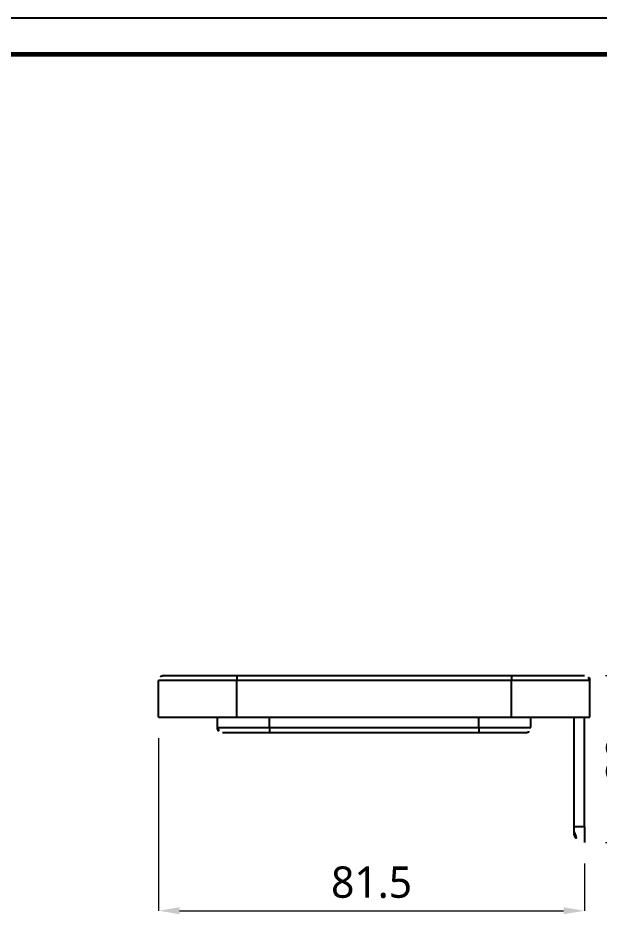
# Model space of a CAD drawing. Extents: x 16296660632 to 16296677436, y -37409619871 to -37409617652.
# Drawn here: x 16296677243.7 to 16296677355, y -37409617826.1 to -37409617651.7 of the extents above; entities that cross this region are included whole.
import ezdxf

# ---------------------------------------------------------------- set-up
doc = ezdxf.new("R2010")
doc.units = 0
doc.header["$LTSCALE"] = 10
doc.header["$MEASUREMENT"] = 0
doc.header["$PDMODE"] = 3
doc.header["$PDSIZE"] = -10
doc.layers.get('0').update_dxf_attribs({"linetype": 'CONTINUOUS'})
doc.layers.get('DEFPOINTS').update_dxf_attribs({"linetype": 'CONTINUOUS'})
doc.styles.add('Daelim Dimension', font='')
doc.styles.get('Daelim Dimension').set_extended_font_data('NanumGothic')
doc.dimstyles.new('DEFAULT', dxfattribs={"dimscale": 2, "dimtxt": 2, "dimasz": 2, "dimexe": 0, "dimexo": 2, "dimgap": 1, "dimtad": 1, "dimdec": 1, "dimzin": 9, "dimdsep": 46, "dimtxsty": 'Daelim Dimension', "dimcen": 0.5, "dimclrd": 252, "dimclre": 252, "dimclrt": 3, "dimadec": 1, "dimazin": 0, "dimtfac": 1, "dimtdec": 1, "dimtix": 1, "dimtmove": 0, "dimatfit": 3, "dimfxl": 1, "dimtolj": 1, "dimtzin": 1, "dimlwd": 9, "dimlwe": 9, "dimarcsym": 0})

# ---------------------------------------------------------------- blocks, each defined once
blk = doc.blocks.new('*D3')
at = {"color": 5, "lineweight": 9, "transparency": 16777216}
for p, q in [((16296677356.07182, -37409617777.45924), (16296677364.52529, -37409617777.45924)), ((16296677364.52529, -37409617805.45924), (16296677364.52529, -37409617781.45924)), ((16296677356.07182, -37409617809.45924), (16296677364.52529, -37409617809.45924))]:
    blk.add_line(p, q, dxfattribs=at)
at = {"color": 5, "transparency": 16777216}
for points in [[(16296677363.85863, -37409617781.45924), (16296677365.19196, -37409617781.45924), (16296677364.52529, -37409617777.45924)], [(16296677363.85863, -37409617805.45924), (16296677365.19196, -37409617805.45924), (16296677364.52529, -37409617809.45924)]]:
    blk.add_solid(points, dxfattribs=at)
at = {"layer": 'DEFPOINTS', "color": 0, "transparency": 16777216}
for p in [(16296677352.07182, -37409617777.45924), (16296677364.52529, -37409617777.45924), (16296677352.07182, -37409617809.45924)]:
    blk.add_point(p, dxfattribs=at)
at = {"color": 7, "transparency": 16777216, "insert": (16296677359.25491, -37409617793.45924), "char_height": 6, "attachment_point": 5, "rotation": 90, "style": 'Daelim Dimension'}
blk.add_mtext('\\A1;32', dxfattribs=at)
blk = doc.blocks.new('*D4')
at = {"color": 5, "lineweight": 9, "transparency": 16777216}
for p, q in [((16296677270.571819, -37409617789.459244), (16296677270.571819, -37409617822.501846)), ((16296677352.071819, -37409617813.459244), (16296677352.071819, -37409617822.501846)), ((16296677274.571819, -37409617822.501846), (16296677348.071819, -37409617822.501846))]:
    blk.add_line(p, q, dxfattribs=at)
at = {"color": 5, "transparency": 16777216}
for points in [[(16296677274.571819, -37409617821.835182), (16296677274.571819, -37409617823.16851), (16296677270.571819, -37409617822.501846)], [(16296677348.071819, -37409617821.835182), (16296677348.071819, -37409617823.16851), (16296677352.071819, -37409617822.501846)]]:
    blk.add_solid(points, dxfattribs=at)
at = {"layer": 'DEFPOINTS', "color": 0, "transparency": 16777216}
for p in [(16296677270.571819, -37409617785.459244), (16296677352.071819, -37409617809.459244), (16296677352.071819, -37409617822.501846)]:
    blk.add_point(p, dxfattribs=at)
at = {"color": 7, "transparency": 16777216, "insert": (16296677311.321819, -37409617817.081253), "char_height": 6, "attachment_point": 5, "style": 'Daelim Dimension'}
blk.add_mtext('\\A1;81.5', dxfattribs=at)

msp = doc.modelspace()

# ---------------------------------------------------------------- linework, layer by layer
for p, q in [((16296677271.571819, -37409617777.459244), (16296677285.571819, -37409617777.459244)), ((16296677285.571819, -37409617777.459244), (16296677338.071819, -37409617777.459244)), ((16296677338.071819, -37409617777.459244), (16296677352.071819, -37409617777.459244)), ((16296677270.571819, -37409617785.459244), (16296677270.571819, -37409617778.459244)), ((16296677353.071819, -37409617785.459244), (16296677353.071819, -37409617778.459244)), ((16296677270.571819, -37409617785.459244), (16296677285.571819, -37409617785.459244)), ((16296677281.821819, -37409617787.459244), (16296677281.821819, -37409617785.459244)), ((16296677285.571819, -37409617785.459244), (16296677338.071819, -37409617785.459244)), ((16296677338.071819, -37409617785.459244), (16296677353.071819, -37409617785.459244)), ((16296677341.821819, -37409617787.459244), (16296677341.821819, -37409617785.459244)), ((16296677350.071819, -37409617806.459244), (16296677350.071819, -37409617785.459244)), ((16296677352.071819, -37409617806.459244), (16296677352.071819, -37409617785.459244)), ((16296677291.821819, -37409617788.459244), (16296677282.821819, -37409617788.459244)), ((16296677331.821819, -37409617788.459244), (16296677291.821819, -37409617788.459244)), ((16296677340.821819, -37409617788.459244), (16296677331.821819, -37409617788.459244)), ((16296677350.071819, -37409617807.459244), (16296677350.071819, -37409617806.459244)), ((16296677352.071819, -37409617806.459244), (16296677352.071819, -37409617809.459244))]:
    msp.add_line(p, q)
at = {"color": 2}
for p, q in [((16296677285.571819, -37409617777.459244), (16296677285.571819, -37409617778.459244)), ((16296677338.071819, -37409617777.459244), (16296677338.071819, -37409617778.459244)), ((16296677285.571819, -37409617778.459244), (16296677270.571819, -37409617778.459244)), ((16296677338.071819, -37409617778.459244), (16296677285.571819, -37409617778.459244)), ((16296677285.571819, -37409617785.459244), (16296677285.571819, -37409617778.459244)), ((16296677353.071819, -37409617778.459244), (16296677338.071819, -37409617778.459244)), ((16296677338.071819, -37409617785.459244), (16296677338.071819, -37409617778.459244)), ((16296677291.821819, -37409617787.459244), (16296677291.821819, -37409617785.459244)), ((16296677331.821819, -37409617787.459244), (16296677331.821819, -37409617785.459244)), ((16296677281.821819, -37409617787.459244), (16296677291.821819, -37409617787.459244)), ((16296677291.821819, -37409617787.459244), (16296677331.821819, -37409617787.459244)), ((16296677291.821819, -37409617787.459244), (16296677291.821819, -37409617788.459244)), ((16296677331.821819, -37409617787.459244), (16296677341.821819, -37409617787.459244)), ((16296677331.821819, -37409617787.459244), (16296677331.821819, -37409617788.459244)), ((16296677352.071819, -37409617806.459244), (16296677350.071819, -37409617806.459244))]:
    msp.add_line(p, q, dxfattribs=at)
at = {"ltscale": 0.5}
msp.add_lwpolyline([(16296677029.53594, -37409617949.330544), (16296677435.759939, -37409617949.330544), (16296677435.759939, -37409617651.682541), (16296677029.53594, -37409617651.682541)], close=True, dxfattribs=at)
at = {"color": 5, "linetype": 'ByBlock', "lineweight": 200, "const_width": 0.936}
msp.add_lwpolyline([(16296677036.06809, -37409617936.585518), (16296677429.188089, -37409617936.585518), (16296677429.188089, -37409617658.593513), (16296677036.06809, -37409617658.593513)], close=True, dxfattribs=at)
for centre, radius, start, end in [((16296677271.571819, -37409617778.459244), 1, 90, 180), ((16296677352.071819, -37409617778.459244), 1, 0, 90), ((16296677282.821819, -37409617787.459244), 1, 180, 270), ((16296677340.821819, -37409617787.459244), 1, 270, 0), ((16296677352.071819, -37409617807.459244), 2, 180, 270)]:
    msp.add_arc(centre, radius, start, end)

# ---------------------------------------------------------------- dimensions: what is measured, and where the dimension line sits
at = {"color": 5}
dim = msp.add_linear_dim(base=(16296677364.52529, -37409617777.459244), p1=(16296677352.071819, -37409617809.459244), p2=(16296677352.071819, -37409617777.459244), angle=90, dimstyle='DEFAULT', override={"dimtxt": 3, "dimclrd": 5, "dimclre": 5, "dimclrt": 7}, dxfattribs=at)
dim.commit()
dim.dimension.update_dxf_attribs({"geometry": '*D3', "text_midpoint": (16296677359.25491, -37409617793.459244)})
dim = msp.add_linear_dim(base=(16296677352.071819, -37409617822.501846), p1=(16296677270.571819, -37409617785.459244), p2=(16296677352.071819, -37409617809.459244), dimstyle='DEFAULT', override={"dimtxt": 3, "dimclrd": 5, "dimclre": 5, "dimclrt": 7}, dxfattribs=at)
dim.commit()
dim.dimension.update_dxf_attribs({"geometry": '*D4', "text_midpoint": (16296677311.321819, -37409617817.081253)})

doc.saveas('drawing.dxf')
